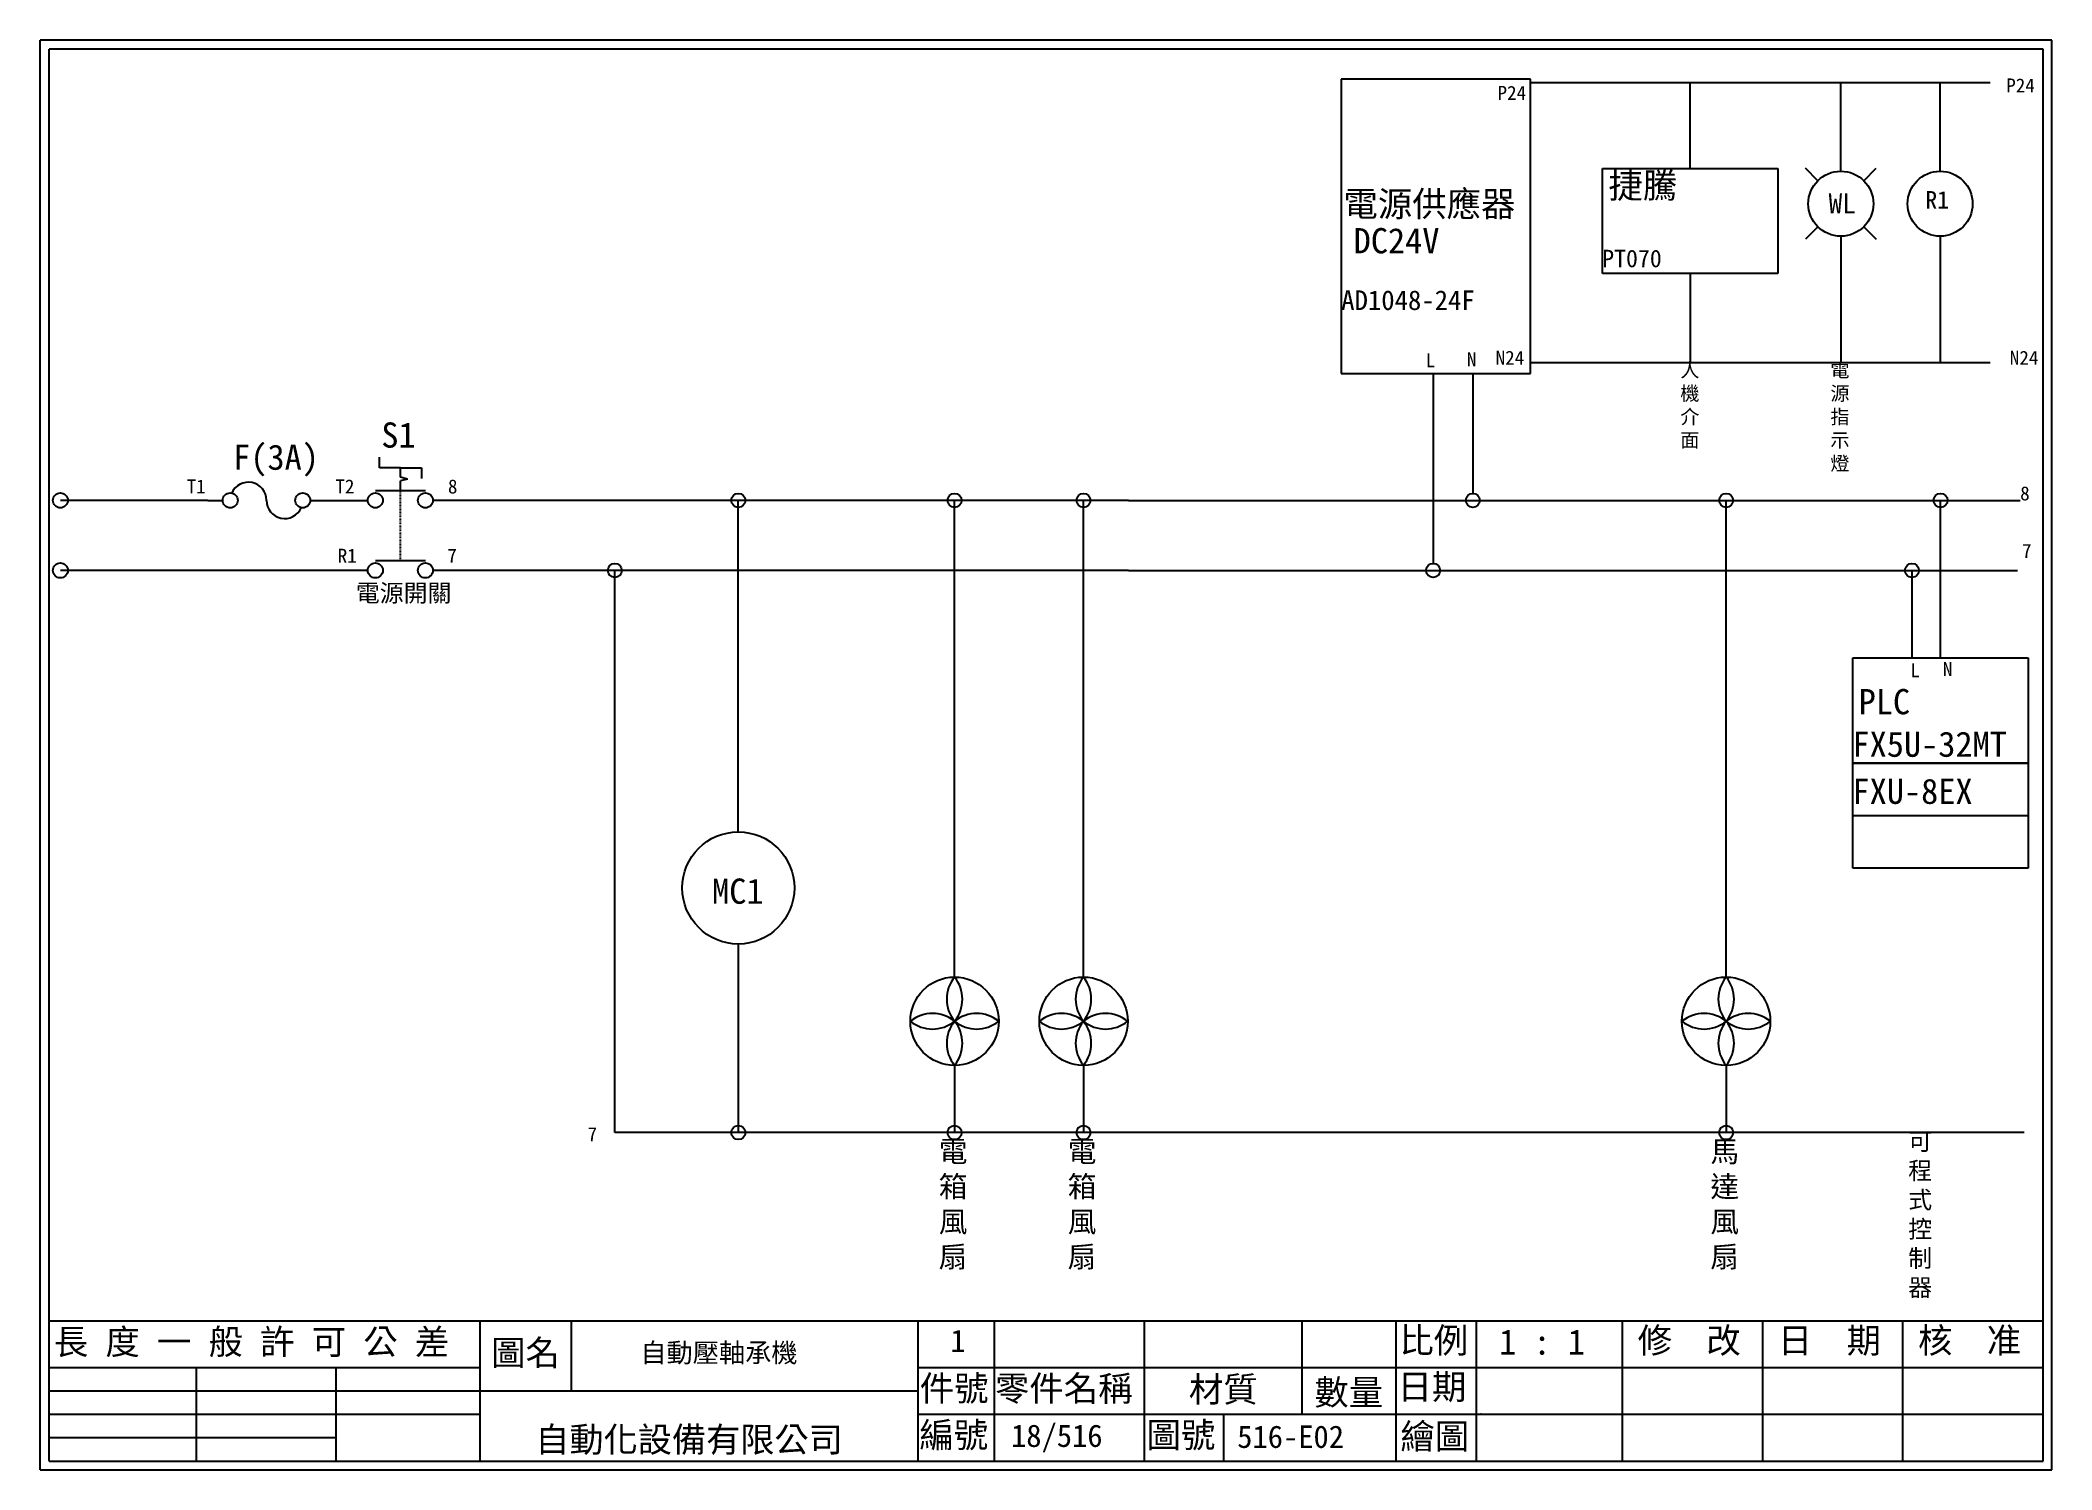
# Model space of a CAD drawing. Extents: x 1092 to 1379, y 1199 to 1403.
import ezdxf
from ezdxf.enums import TextEntityAlignment as Align

# ---------------------------------------------------------------- set-up
doc = ezdxf.new("R2010")
doc.units = 0
doc.linetypes.add('DASHED', pattern=[0.2, 0.1, -0.1])
doc.layers.get('0').update_dxf_attribs({"linetype": 'CONTINUOUS'})
for name, color, linetype in [('7', 7, 'CONTINUOUS'), ('圖框層', 7, 'CONTINUOUS'), ('文字層', 4, 'CONTINUOUS'), ('標尺寸層', 3, 'CONTINUOUS')]:
    doc.layers.add(name, color=color, linetype=linetype)
doc.styles.add('CNS', font='romanc.shx', dxfattribs={"bigfont": 'chineset.shx'})
doc.styles.add('STSL', font='kaiu.ttf')

# ---------------------------------------------------------------- blocks, each defined once
blk = doc.blocks.new('FUSE')
at = {"color": 7}
for p, q in [((0, 0), (2.14, 0)), ((14.64, 0), (16.78, 0))]:
    blk.add_line(p, q, dxfattribs=at)
for centre in [(3.21, 0), (13.56, 0)]:
    blk.add_circle(centre, 1.07)
for centre, start, end in [((5.8, 0), 0, 156.116), ((10.98, 0), 180, 336.116)]:
    blk.add_arc(centre, 2.59, start, end, dxfattribs=at)

msp = doc.modelspace()

# ---------------------------------------------------------------- linework, layer by layer
for p, q in [((1304.25, 1397.28), (1277.25, 1397.28)), ((1277.25, 1397.28), (1277.25, 1355.28)), ((1304.25, 1355.28), (1304.25, 1397.28)), ((1369.82, 1396.75), (1304.25, 1396.75)), ((1348.53, 1388.07), (1348.53, 1396.75)), ((1362.7, 1388.07), (1362.7, 1396.75)), ((1348.53, 1384.17), (1348.53, 1388.07)), ((1362.7, 1384.17), (1362.7, 1388.07)), ((1314.55, 1384.57), (1339.55, 1384.57)), ((1314.55, 1369.57), (1314.55, 1384.57)), ((1339.55, 1384.57), (1339.55, 1369.57)), ((1345.25, 1382.81), (1343.48, 1384.58)), ((1351.81, 1382.81), (1353.58, 1384.58)), ((1345.25, 1376.24), (1343.48, 1374.48)), ((1348.53, 1374.89), (1348.53, 1370.94)), ((1351.81, 1376.24), (1353.58, 1374.48)), ((1362.7, 1374.89), (1362.7, 1370.94)), ((1339.55, 1369.57), (1314.55, 1369.57)), ((1348.53, 1370.94), (1348.53, 1356.8)), ((1362.7, 1370.94), (1362.7, 1356.8)), ((1277.25, 1355.28), (1300.25, 1355.28)), ((1290.36, 1355.28), (1290.36, 1328.2)), ((1296.03, 1355.28), (1296.03, 1338.2)), ((1300.25, 1355.28), (1304.25, 1355.28)), ((1369.82, 1356.8), (1304.25, 1356.8)), ((1140.01, 1341.84), (1140.01, 1343.34)), ((1143.01, 1341.84), (1140.01, 1341.84)), ((1143.01, 1341.84), (1146.01, 1341.84)), ((1144.01, 1340.24), (1143.01, 1340.5)), ((1146.01, 1341.84), (1146.01, 1340.34)), ((1144.01, 1340.24), (1143.01, 1339.97)), ((1130.16, 1337.2), (1138.37, 1337.2)), ((1132.3, 1337.2), (1138.37, 1337.2)), ((1246.92, 1337.2), (1374.12, 1337.2)), ((1362.76, 1314.72), (1362.76, 1337.2)), ((1246.92, 1327.2), (1373.74, 1327.2)), ((1350.26, 1314.72), (1375.26, 1314.72)), ((1350.26, 1299.72), (1350.26, 1314.72)), ((1375.26, 1314.72), (1375.26, 1299.72)), ((1375.26, 1299.72), (1350.26, 1299.72)), ((1350.26, 1299.72), (1375.26, 1299.72)), ((1350.26, 1284.72), (1350.26, 1299.72)), ((1375.26, 1299.72), (1375.26, 1284.72)), ((1375.26, 1284.72), (1350.26, 1284.72)), ((1222.08, 1256.59), (1222.08, 1246.99)), ((1240.48, 1256.59), (1240.48, 1246.99)), ((1332.17, 1256.59), (1332.17, 1246.99))]:
    msp.add_line(p, q)
for centre, radius in [((1348.53, 1379.53), 4.64), ((1362.7, 1379.53), 4.64), ((1094.5, 1337.2), 1.07), ((1191.23, 1337.2), 1), ((1296.03, 1337.2), 1), ((1094.5, 1327.2), 1.07), ((1290.36, 1327.2), 1), ((1191.23, 1281.9), 8), ((1222.08, 1262.88), 6.3), ((1240.48, 1262.88), 6.3), ((1332.17, 1262.88), 6.3), ((1191.23, 1246.99), 1)]:
    msp.add_circle(centre, radius)
at = {"layer": '7'}
for p, q in [((1143.01, 1340.5), (1143.01, 1341.84)), ((1139.44, 1338.63), (1146.58, 1338.63)), ((1143.01, 1338.63), (1143.01, 1339.97)), ((1139.44, 1328.63), (1146.58, 1328.63))]:
    msp.add_line(p, q, dxfattribs=at)
at = {"layer": '7', "linetype": 'DASHED'}
msp.add_line((1143.01, 1328.63), (1143.01, 1338.63), dxfattribs=at)
at = {"layer": '7'}
for centre in [(1139.44, 1337.2), (1146.58, 1337.2), (1139.44, 1327.2), (1146.58, 1327.2)]:
    msp.add_circle(centre, 1.07, dxfattribs=at)
at = {"layer": '圖框層', "color": 7}
for p, q in [((1378.63, 1402.85), (1091.63, 1402.85)), ((1091.63, 1198.88), (1091.63, 1402.85)), ((1377.38, 1401.6), (1092.88, 1401.6)), ((1092.88, 1200.13), (1092.88, 1401.6)), ((1377.38, 1200.13), (1377.38, 1401.6)), ((1378.63, 1198.88), (1378.63, 1402.85)), ((1092.88, 1220.13), (1203.36, 1220.13)), ((1154.42, 1200.13), (1154.42, 1220.13)), ((1167.45, 1210.13), (1167.45, 1220.13)), ((1203.36, 1220.13), (1377.38, 1220.13)), ((1216.9, 1200.13), (1216.9, 1220.13)), ((1227.78, 1200.13), (1227.78, 1220.13)), ((1249.2, 1200.13), (1249.2, 1220.13)), ((1271.68, 1206.8), (1271.68, 1220.13)), ((1285.09, 1200.13), (1285.09, 1220.13)), ((1296.57, 1200.13), (1296.57, 1220.13)), ((1317.38, 1200.13), (1317.38, 1220.13)), ((1337.38, 1200.13), (1337.38, 1220.13)), ((1357.38, 1200.13), (1357.38, 1220.13)), ((1092.88, 1213.46), (1154.42, 1213.46)), ((1113.92, 1200.13), (1113.92, 1213.46)), ((1133.86, 1200.13), (1133.86, 1213.46)), ((1216.9, 1213.46), (1377.38, 1213.46)), ((1092.88, 1210.13), (1156.91, 1210.13)), ((1156.91, 1210.13), (1216.9, 1210.13)), ((1092.88, 1206.8), (1154.42, 1206.8)), ((1216.9, 1206.8), (1377.38, 1206.8)), ((1260.51, 1200.13), (1260.51, 1206.8)), ((1092.88, 1203.47), (1133.86, 1203.47)), ((1092.88, 1200.13), (1377.38, 1200.13)), ((1091.63, 1198.88), (1378.63, 1198.88))]:
    msp.add_line(p, q, dxfattribs=at)
at = {"layer": '圖框層', "color": 4}
msp.add_point((1297.17, 1206.8), dxfattribs=at)
at = {"layer": '標尺寸層', "color": 7}
for p, q in [((1327.05, 1384.57), (1327.05, 1396.75)), ((1327.05, 1369.57), (1327.05, 1356.8)), ((1191.23, 1289.9), (1191.23, 1337.2)), ((1173.61, 1246.99), (1173.61, 1327.2)), ((1358.68, 1327.23), (1358.68, 1314.71)), ((1191.23, 1273.9), (1191.23, 1246.99)), ((1374.7, 1246.99), (1256.48, 1246.99))]:
    msp.add_line(p, q, dxfattribs=at)
at = {"layer": '標尺寸層', "color": 0}
for p, q in [((1115.52, 1337.2), (1094.5, 1337.2)), ((1246.92, 1337.2), (1147.65, 1337.2)), ((1222.08, 1269.18), (1222.08, 1337.2)), ((1240.48, 1269.18), (1240.48, 1337.2)), ((1332.17, 1269.18), (1332.17, 1337.2)), ((1103.82, 1327.2), (1094.5, 1327.2)), ((1138.37, 1327.2), (1103.82, 1327.2)), ((1246.92, 1327.2), (1147.65, 1327.2)), ((1256.48, 1246.99), (1173.61, 1246.99))]:
    msp.add_line(p, q, dxfattribs=at)
at = {"layer": '標尺寸層'}
msp.add_line((1350.26, 1292.22), (1375.26, 1292.22), dxfattribs=at)
at = {"layer": '標尺寸層', "color": 7}
for centre in [(1222.08, 1337.2), (1240.48, 1337.2), (1332.17, 1337.2), (1362.76, 1337.2), (1173.61, 1327.2), (1358.68, 1327.2), (1222.08, 1246.99), (1240.48, 1246.99), (1332.17, 1246.99)]:
    msp.add_circle(centre, 1, dxfattribs=at)
at = {"layer": '標尺寸層', "color": 0}
for centre, start, end in [((1225.97, 1266.03), 140.9958, 218.9795), ((1225.97, 1266.03), 140.9958, 218.9795), ((1225.97, 1266.03), 140.9958, 218.9795), ((1218.19, 1266.03), 321.0205, 39.0042), ((1218.19, 1266.03), 321.0205, 39.0042), ((1218.19, 1266.03), 321.0205, 39.0042), ((1244.37, 1266.03), 140.9958, 218.9795), ((1244.37, 1266.03), 140.9958, 218.9795), ((1244.37, 1266.03), 140.9958, 218.9795), ((1236.58, 1266.03), 321.0205, 39.0042), ((1236.58, 1266.03), 321.0205, 39.0042), ((1236.58, 1266.03), 321.0205, 39.0042), ((1336.06, 1266.03), 140.9958, 218.9795), ((1336.06, 1266.03), 140.9958, 218.9795), ((1336.06, 1266.03), 140.9958, 218.9795), ((1328.28, 1266.03), 321.0205, 39.0042), ((1328.28, 1266.03), 321.0205, 39.0042), ((1328.28, 1266.03), 321.0205, 39.0042), ((1218.93, 1258.99), 51.0205, 129.0042), ((1218.93, 1258.99), 51.0205, 129.0042), ((1218.93, 1258.99), 51.0205, 129.0042), ((1218.93, 1266.78), 230.9958, 308.9795), ((1218.93, 1266.78), 230.9958, 308.9795), ((1218.93, 1266.78), 230.9958, 308.9795), ((1225.97, 1259.73), 141.0205, 219.0042), ((1225.97, 1259.73), 141.0205, 219.0042), ((1225.97, 1259.73), 141.0205, 219.0042), ((1225.23, 1258.99), 50.9958, 128.9795), ((1225.23, 1258.99), 50.9958, 128.9795), ((1225.23, 1258.99), 50.9958, 128.9795), ((1225.23, 1266.78), 231.0205, 309.0042), ((1225.23, 1266.78), 231.0205, 309.0042), ((1225.23, 1266.78), 231.0205, 309.0042), ((1218.19, 1259.73), 320.9958, 38.9795), ((1218.19, 1259.73), 320.9958, 38.9795), ((1218.19, 1259.73), 320.9958, 38.9795), ((1237.33, 1258.99), 51.0205, 129.0042), ((1237.33, 1258.99), 51.0205, 129.0042), ((1237.33, 1258.99), 51.0205, 129.0042), ((1237.33, 1266.78), 230.9958, 308.9795), ((1237.33, 1266.78), 230.9958, 308.9795), ((1237.33, 1266.78), 230.9958, 308.9795), ((1244.37, 1259.73), 141.0205, 219.0042), ((1244.37, 1259.73), 141.0205, 219.0042), ((1244.37, 1259.73), 141.0205, 219.0042), ((1243.62, 1258.99), 50.9958, 128.9795), ((1243.62, 1258.99), 50.9958, 128.9795), ((1243.62, 1258.99), 50.9958, 128.9795), ((1243.62, 1266.78), 231.0205, 309.0042), ((1243.62, 1266.78), 231.0205, 309.0042), ((1243.62, 1266.78), 231.0205, 309.0042), ((1236.58, 1259.73), 320.9958, 38.9795), ((1236.58, 1259.73), 320.9958, 38.9795), ((1236.58, 1259.73), 320.9958, 38.9795), ((1329.02, 1258.99), 51.0205, 129.0042), ((1329.02, 1258.99), 51.0205, 129.0042), ((1329.02, 1258.99), 51.0205, 129.0042), ((1329.02, 1266.78), 230.9958, 308.9795), ((1329.02, 1266.78), 230.9958, 308.9795), ((1329.02, 1266.78), 230.9958, 308.9795), ((1336.06, 1259.73), 141.0205, 219.0042), ((1336.06, 1259.73), 141.0205, 219.0042), ((1336.06, 1259.73), 141.0205, 219.0042), ((1335.32, 1258.99), 50.9958, 128.9795), ((1335.32, 1258.99), 50.9958, 128.9795), ((1335.32, 1258.99), 50.9958, 128.9795), ((1335.32, 1266.78), 231.0205, 309.0042), ((1335.32, 1266.78), 231.0205, 309.0042), ((1335.32, 1266.78), 231.0205, 309.0042), ((1328.28, 1259.73), 320.9958, 38.9795), ((1328.28, 1259.73), 320.9958, 38.9795), ((1328.28, 1259.73), 320.9958, 38.9795)]:
    msp.add_arc(centre, 5.01, start, end, dxfattribs=at)

# ---------------------------------------------------------------- block references
at = {"color": 7}
msp.add_blockref('FUSE', (1115.52, 1337.2), dxfattribs=at)

# ---------------------------------------------------------------- texts
msp.add_text('WL', height=2.856, dxfattribs=at).set_placement((1348.73, 1379.58), align=Align.MIDDLE_CENTER)
at = {"layer": '圖框層', "color": 4, "style": 'STSL'}
for s, height, p in [('P24', 2, (1299.55, 1394.34)), ('P24', 2, (1372.13, 1395.4)), ('捷騰', 3.6, (1315.37, 1380.34)), ('電源供應器', 3.6, (1277.56, 1377.7)), ('R1', 2.5, (1360.58, 1378.83)), ('DC24V', 3.6, (1279.02, 1372.45)), ('PT070', 2.5, (1314.48, 1370.46)), ('AD1048-24F', 2.8, (1277.25, 1364.36)), ('L', 2, (1289.32, 1356.19)), ('N', 2, (1295.18, 1356.33)), ('N24', 2, (1299.28, 1356.54)), ('N24', 2, (1372.64, 1356.54)), ('S1', 3.6, (1140.3, 1344.72)), ('F(3A)', 3.6, (1119.15, 1341.56)), ('T1', 2, (1112.52, 1338.18)), ('T2', 2, (1133.74, 1338.18)), ('8', 2, (1149.8, 1338.18)), ('8', 2, (1374.12, 1337.2)), ('R1', 2, (1134.07, 1328.3)), ('7', 2, (1149.71, 1328.3)), ('7', 2, (1374.38, 1328.98)), ('L', 2, (1358.45, 1311.95)), ('N', 2, (1363.09, 1312.14)), ('PLC', 3.6, (1351.07, 1306.68)), ('FX5U-32MT', 3.6, (1350.19, 1300.61)), ('FXU-8EX', 3.6, (1350.19, 1293.89)), ('MC1', 3.6, (1187.48, 1279.64)), ('7', 2, (1169.72, 1245.75)), ('    長 度 一 般 許 可 公 差', 3.6, (1083.77, 1215.34)), ('圖名', 3.6, (1155.96, 1213.78)), ('自動壓軸承機', 2.74, (1177.25, 1214.21)), ('比例', 3.6, (1285.55, 1215.56)), ('修  改', 3.6, (1319.54, 1215.54)), ('日  期', 3.6, (1339.54, 1215.54)), ('核  准', 3.6, (1359.54, 1215.54)), ('件號', 3.6, (1217.11, 1208.7)), ('零件名稱', 3.6, (1227.84, 1208.69)), ('材質', 3.6, (1255.51, 1208.56)), ('數量', 3.6, (1273.42, 1208.13)), ('日期', 3.6, (1285.29, 1208.93)), ('自動化設備有限公司', 3.574, (1162.26, 1201.41)), ('編號', 3.6, (1217.06, 1202.04)), ('18/516', 3.2, (1230.14, 1202.14)), ('圖號', 3.6, (1249.47, 1202.04)), ('繪圖', 3.6, (1285.68, 1201.85))]:
    msp.add_text(s, height=height, dxfattribs=at).set_placement(p)
at = {"layer": '文字層', "color": 4, "style": 'STSL'}
for s, height, p in [('1 ', 3.2, (1221.48, 1215.69)), ('1 : 1', 3.599, (1299.78, 1215.31)), ('516-E02', 3.2, (1262.41, 1202))]:
    msp.add_text(s, height=height, dxfattribs=at).set_placement(p)
at = {"layer": '標尺寸層', "color": 7, "attachment_point": 1, "style": 'CNS'}
for s, insert, char_height, width in [('{\\fDFKai-SB|b0|i0|c136|p65;人機介面}', (1325.63, 1356.8), 2, 4.1392), ('{\\fDFKai-SB|b0|i0|c136|p65;電\\P源指示燈}', (1347.04, 1356.8), 2, 4.1392), ('{\\fDFKai-SB|b0|i0|c136|p65;電源開關}', (1136.66, 1325.23), 2.5, 14.0847), ('{\\fDFKai-SB|b0|i0|c136|p65;電箱風扇}', (1219.83, 1245.79), 3, 5.4243), ('{\\fDFKai-SB|b0|i0|c136|p65;電箱\\P風扇}', (1238.23, 1245.79), 3, 5.4243), ('{\\fDFKai-SB|b0|i0|c136|p65;馬達風扇}', (1329.92, 1245.79), 3, 5.4243), ('{\\fDFKai-SB|b0|i0|c136|p65;可程式控制器}', (1358.15, 1246.99), 2.5, 5.4243)]:
    msp.add_mtext(s, dxfattribs=dict(at, insert=insert, char_height=char_height, width=width))

doc.saveas('drawing.dxf')
